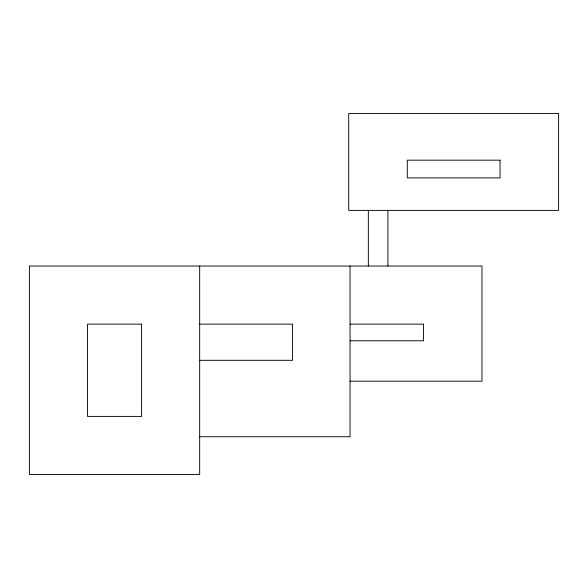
<?xml version="1.0" encoding="UTF-8"?>
<svg xmlns="http://www.w3.org/2000/svg" width="588" height="588" viewBox="0 0 588 588"><rect width="100%" height="100%" fill="white"/><g stroke="black" fill="none" stroke-linecap="round" stroke-linejoin="round"><path stroke-width="0.88" d="M199.677 324.128L292.567 324.128L292.567 360.312L199.677 360.312M350.051 324.128L423.544 324.128L423.544 340.768L350.051 340.768M350.051 381.193L481.962 381.193L481.962 266.033L29.4 266.033L29.4 474.487L199.677 474.487L199.677 266.033M199.677 436.737L350.051 436.737L350.051 266.033M387.896 210.386L387.896 266.033M368.345 210.386L368.345 266.033M558.6 113.513L348.713 113.513L348.713 210.386L558.6 210.386L558.6 113.513M500.028 160.171L407.286 160.171L407.286 177.892L500.028 177.892L500.028 160.171M141.59 324.128L87.487 324.128L87.487 416.4L141.59 416.4L141.59 324.128"/></g></svg>
